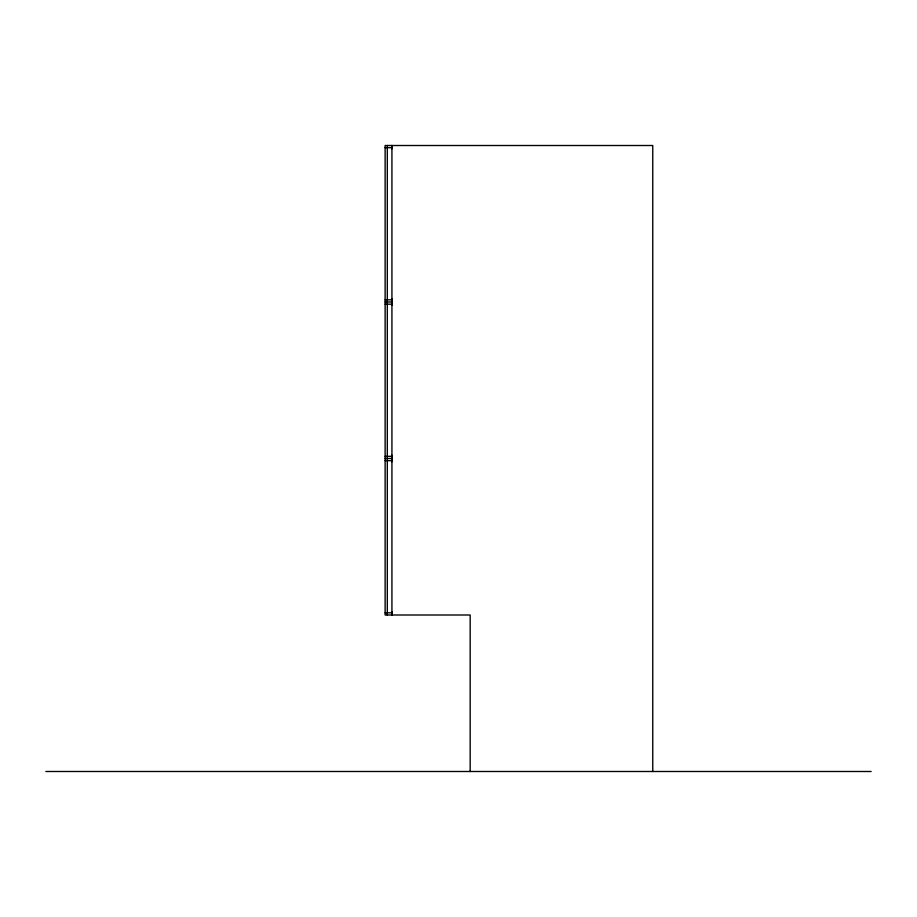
<?xml version="1.0" encoding="UTF-8"?>
<svg xmlns="http://www.w3.org/2000/svg" width="917" height="917" viewBox="0 0 917 917"><rect width="100%" height="100%" fill="white"/><g stroke="black" fill="none" stroke-linecap="round" stroke-linejoin="round"><path stroke-width="1.38" d="M385.129 147.671L391.651 147.671M391.926 148.76L391.651 145.505M391.926 298.736L391.926 305.258M385.129 299.825L391.651 299.825M385.129 302.002L391.926 302.002M385.129 304.18L391.651 304.18M391.926 455.245L391.926 461.755M385.129 456.322L391.651 456.322M385.129 458.5L391.926 458.5M385.129 460.678L391.651 460.678M391.926 611.742L391.651 614.998M385.129 612.82L391.651 612.82M45.85 771.495L871.15 771.495M652.755 771.495L652.755 145.505L385.129 145.505L385.129 614.998L470.169 614.998L470.169 771.495M391.926 145.505L391.926 614.998M387.306 145.505L387.306 614.998"/></g></svg>
